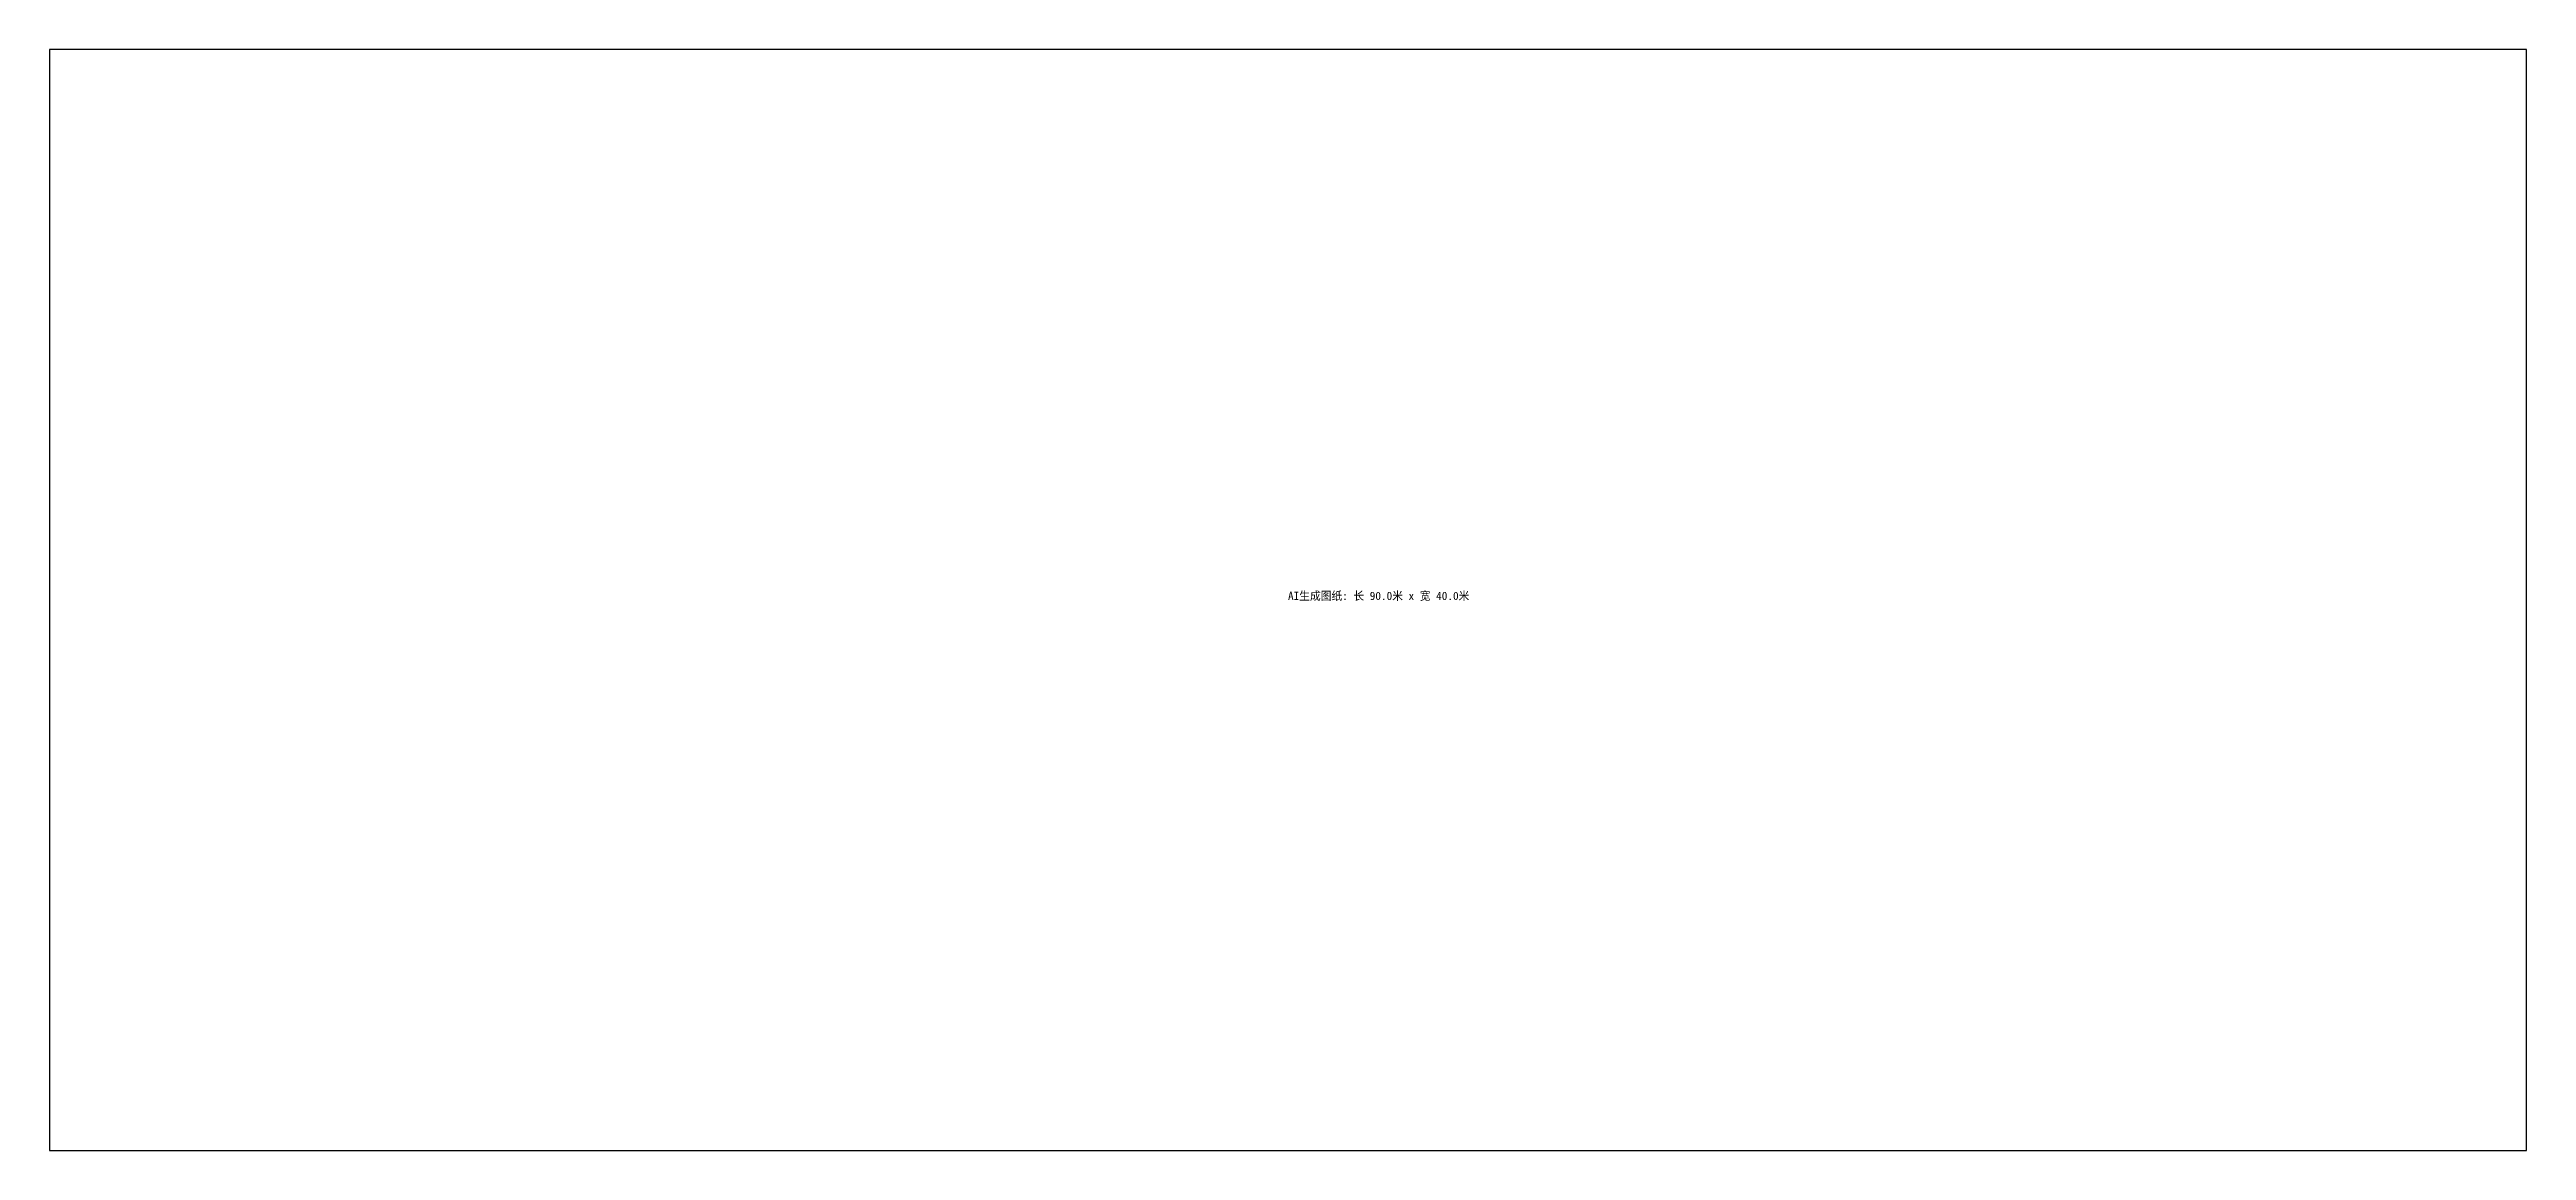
# Model space of a CAD drawing. Header units: metres. Extents: x 0 to 90, y 0 to 40.
import ezdxf

# ---------------------------------------------------------------- set-up
doc = ezdxf.new("R2010")
doc.units = ezdxf.units.M

msp = doc.modelspace()

# ---------------------------------------------------------------- linework, layer by layer
msp.add_lwpolyline([(0, 0), (90, 0), (90, 40), (0, 40)], close=True)

# ---------------------------------------------------------------- texts
msp.add_text('AI生成图纸: 长 90.0米 x 宽 40.0米', height=0.3).set_placement((45, 20))

doc.saveas('drawing.dxf')
